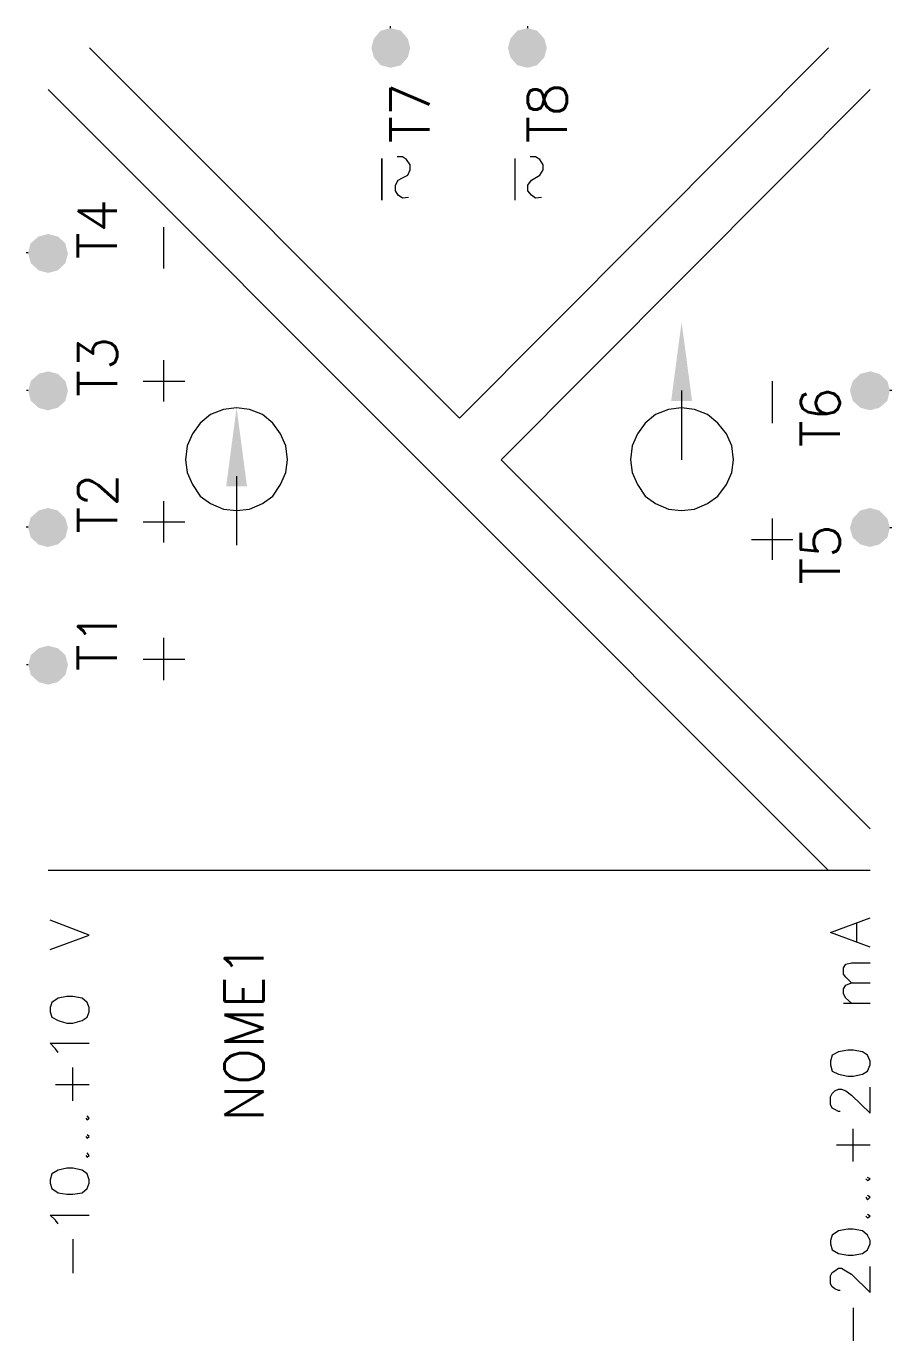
# Model space of a CAD drawing. Header units: millimetres. Extents: x 846.6 to 891.1, y 65.3 to 132.8.
import ezdxf

# ---------------------------------------------------------------- set-up
doc = ezdxf.new("R2010")
doc.units = ezdxf.units.MM
doc.styles.add('ROMANS', font='romans.shx')

msp = doc.modelspace()

# ---------------------------------------------------------------- hatches: boundary and pattern name
for points in [[(864.466, 131.21), (864.818, 130.803), (864.818, 132.581), (864.466, 132.174)], [(864.818, 130.803), (865.318, 130.673), (865.318, 132.711), (864.818, 132.581)], [(865.318, 130.673), (865.856, 130.803), (865.856, 132.581), (865.318, 132.711)], [(865.856, 130.803), (866.208, 131.21), (866.208, 132.174), (865.856, 132.581)], [(871.487, 131.21), (871.839, 130.803), (871.839, 132.581), (871.487, 132.174)], [(871.839, 130.803), (872.377, 130.673), (872.377, 132.711), (871.839, 132.581)], [(872.377, 130.673), (872.858, 130.803), (872.858, 132.581), (872.377, 132.711)], [(872.858, 130.803), (873.229, 131.21), (873.229, 132.174), (872.858, 132.581)], [(864.337, 131.692), (864.466, 131.21), (864.466, 132.174), (864.466, 132.174)], [(866.208, 131.21), (866.208, 132.174), (866.337, 131.692), (866.337, 131.692)], [(871.358, 131.692), (871.487, 131.21), (871.487, 132.174), (871.487, 132.174)], [(873.229, 131.21), (873.229, 132.174), (873.359, 131.692), (873.359, 131.692)], [(846.69, 121.166), (846.82, 120.647), (846.82, 121.666), (846.82, 121.666)], [(846.7, 121.114), (846.83, 120.632), (846.83, 121.651), (846.83, 121.651)], [(846.822, 120.638), (847.23, 120.267), (847.23, 122.009), (846.822, 121.657)], [(846.83, 120.632), (847.237, 120.262), (847.237, 122.003), (846.83, 121.651)], [(847.237, 120.262), (847.719, 120.132), (847.719, 122.133), (847.237, 122.003)], [(847.237, 120.261), (847.719, 120.131), (847.719, 122.132), (847.237, 122.002)], [(847.719, 120.132), (848.219, 120.262), (848.219, 122.003), (847.719, 122.133)], [(848.219, 120.262), (848.608, 120.632), (848.608, 121.651), (848.219, 122.003)], [(848.608, 120.632), (848.608, 121.651), (848.738, 121.114), (848.738, 121.114)], [(880.287, 117.613), (880.824, 113.556), (879.75, 113.556), (879.75, 113.556)], [(846.829, 113.564), (847.236, 113.194), (847.236, 114.935), (846.829, 114.583)], [(846.83, 113.556), (847.237, 113.204), (847.237, 114.945), (846.83, 114.574)], [(847.236, 113.194), (847.718, 113.064), (847.718, 115.065), (847.236, 114.935)], [(847.237, 113.204), (847.719, 113.074), (847.719, 115.075), (847.237, 114.945)], [(847.719, 113.074), (848.219, 113.204), (848.219, 114.945), (847.719, 115.075)], [(848.219, 113.204), (848.608, 113.556), (848.608, 114.574), (848.219, 114.945)], [(889.087, 113.556), (889.476, 113.204), (889.476, 114.945), (889.087, 114.574)], [(889.476, 113.204), (889.976, 113.074), (889.976, 115.075), (889.476, 114.945)], [(889.976, 113.074), (890.458, 113.204), (890.458, 114.945), (889.976, 115.075)], [(890.458, 113.204), (890.865, 113.556), (890.865, 114.574), (890.458, 114.945)], [(846.699, 114.083), (846.829, 113.564), (846.829, 114.583), (846.829, 114.583)], [(846.7, 114.093), (846.83, 113.556), (846.83, 114.574), (846.83, 114.574)], [(848.608, 113.556), (848.608, 114.574), (848.738, 114.093), (848.738, 114.093)], [(888.939, 114.093), (889.087, 113.556), (889.087, 114.574), (889.087, 114.574)], [(890.865, 113.556), (890.865, 114.574), (890.995, 114.093), (890.995, 114.093)], [(857.408, 113.204), (857.945, 109.165), (856.871, 109.165), (856.871, 109.165)], [(846.691, 107.062), (846.821, 106.543), (846.821, 107.562), (846.821, 107.562)], [(846.7, 107.034), (846.83, 106.534), (846.83, 107.516), (846.83, 107.516)], [(846.821, 106.543), (847.229, 106.173), (847.229, 107.914), (846.821, 107.562)], [(846.83, 106.534), (847.237, 106.182), (847.237, 107.924), (846.83, 107.516)], [(847.229, 106.173), (847.71, 106.043), (847.71, 108.044), (847.229, 107.914)], [(847.237, 106.182), (847.719, 106.053), (847.719, 108.053), (847.237, 107.924)], [(847.719, 106.053), (848.219, 106.182), (848.219, 107.924), (847.719, 108.053)], [(848.219, 106.182), (848.608, 106.534), (848.608, 107.516), (848.219, 107.924)], [(848.608, 106.534), (848.608, 107.516), (848.738, 107.034), (848.738, 107.034)], [(888.939, 107.034), (889.087, 106.534), (889.087, 107.516), (889.087, 107.516)], [(889.087, 106.534), (889.476, 106.182), (889.476, 107.924), (889.087, 107.516)], [(889.476, 106.182), (889.976, 106.053), (889.976, 108.053), (889.476, 107.924)], [(889.976, 106.053), (890.458, 106.182), (890.458, 107.924), (889.976, 108.053)], [(890.458, 106.182), (890.865, 106.534), (890.865, 107.516), (890.458, 107.924)], [(890.865, 106.534), (890.865, 107.516), (890.995, 107.034), (890.995, 107.034)], [(846.83, 99.476), (847.237, 99.106), (847.237, 100.847), (846.83, 100.495)], [(847.237, 99.106), (847.719, 98.976), (847.719, 100.977), (847.237, 100.847)], [(847.719, 98.976), (848.219, 99.106), (848.219, 100.847), (847.719, 100.977)], [(848.219, 99.106), (848.608, 99.476), (848.608, 100.495), (848.219, 100.847)], [(846.7, 99.995), (846.83, 99.476), (846.83, 100.495), (846.83, 100.495)], [(848.608, 99.476), (848.608, 100.495), (848.738, 99.995), (848.738, 99.995)]]:
    msp.add_hatch(color=7).paths.add_polyline_path(points)

# ---------------------------------------------------------------- linework, layer by layer
for p, q in [((865.319, 132.711), (865.319, 132.805)), ((872.377, 132.711), (872.377, 132.806)), ((846.691, 121.168), (846.596, 121.168)), ((846.7, 114.083), (846.605, 114.083)), ((891.09, 114.093), (890.995, 114.093)), ((846.691, 107.063), (846.597, 107.063)), ((891.088, 107.034), (890.994, 107.034)), ((846.702, 100), (846.607, 100))]:
    msp.add_line(p, q)
at = {"color": 7}
msp.add_line((889.976, 89.417), (847.719, 89.417), dxfattribs=at)
for points in [[(868.875, 112.666), (849.849, 131.692)], [(868.875, 112.666), (849.849, 131.692)], [(868.875, 112.666), (887.846, 131.692)], [(847.719, 129.562), (887.846, 89.417)], [(847.719, 129.562), (887.846, 89.417)], [(889.976, 129.562), (871.006, 110.536)], [(864.874, 123.874), (864.874, 126.005)], [(864.874, 126.005), (864.874, 123.874)], [(866.245, 124.004), (865.93, 123.967), (865.707, 124.134), (865.578, 124.356), (865.578, 124.634), (865.707, 124.893), (865.93, 125.023), (866.208, 125.153), (866.337, 125.43), (866.337, 125.69), (866.152, 125.968), (865.93, 126.097), (865.67, 126.097)], [(866.245, 124.004), (865.93, 123.967), (865.707, 124.134), (865.578, 124.356), (865.578, 124.634), (865.707, 124.893), (865.93, 125.023), (866.208, 125.153), (866.337, 125.43), (866.337, 125.69), (866.152, 125.968), (865.93, 126.097), (865.67, 126.097)], [(871.71, 126.005), (871.71, 123.874)], [(871.71, 126.005), (871.71, 123.874)], [(873.081, 124.004), (872.784, 123.967), (872.562, 124.134), (872.377, 124.356), (872.377, 124.634), (872.562, 124.893), (873.007, 125.153), (873.173, 125.43), (873.173, 125.69), (873.007, 125.968), (872.784, 126.097), (872.506, 126.097)], [(873.081, 124.004), (872.784, 123.967), (872.562, 124.134), (872.377, 124.356), (872.377, 124.634), (872.562, 124.893), (873.007, 125.153), (873.173, 125.43), (873.173, 125.69), (873.007, 125.968), (872.784, 126.097), (872.506, 126.097)], [(853.666, 120.354), (853.666, 122.485)], [(853.666, 113.518), (853.666, 115.649)], [(852.61, 114.574), (854.74, 114.574)], [(884.956, 112.407), (884.956, 114.574)], [(884.956, 112.407), (884.956, 114.574)], [(880.287, 114.093), (880.287, 110.536)], [(857.408, 113.204), (856.741, 113.111), (856.074, 112.852), (855.537, 112.407), (855.148, 111.87), (854.87, 111.24), (854.777, 110.536), (854.87, 109.869), (855.148, 109.258), (855.537, 108.665), (856.074, 108.276), (856.741, 107.998), (857.408, 107.924), (858.075, 107.998), (858.742, 108.276), (859.279, 108.665), (859.668, 109.258), (859.946, 109.869), (860.02, 110.536), (859.946, 111.24), (859.668, 111.87), (859.279, 112.407), (858.742, 112.852), (858.075, 113.111), (857.408, 113.204)], [(880.287, 113.204), (879.62, 113.111), (878.953, 112.852), (878.416, 112.407), (878.027, 111.87), (877.749, 111.24), (877.656, 110.536), (877.749, 109.869), (878.027, 109.258), (878.416, 108.665), (878.953, 108.276), (879.62, 107.998), (880.287, 107.924), (880.954, 107.998), (881.621, 108.276), (882.158, 108.665), (882.603, 109.258), (882.862, 109.869), (882.955, 110.536), (882.862, 111.24), (882.603, 111.87), (882.158, 112.407), (881.621, 112.852), (880.954, 113.111), (880.287, 113.204)], [(889.976, 91.566), (871.006, 110.536), (889.976, 91.566)], [(857.408, 109.684), (857.408, 106.145)], [(853.666, 106.275), (853.666, 108.405)], [(884.956, 105.386), (884.956, 107.516)], [(884.956, 105.386), (884.956, 107.516)], [(854.74, 107.331), (852.61, 107.331)], [(883.881, 106.442), (886.012, 106.442)], [(883.881, 106.442), (886.012, 106.442)], [(853.666, 99.198), (853.666, 101.384)], [(854.74, 100.273), (852.61, 100.273)], [(847.822, 85.367), (849.823, 86.108), (847.822, 86.868)], [(889.976, 85.493), (887.938, 86.234), (889.976, 86.994)], [(889.272, 86.735), (889.272, 85.753)], [(889.013, 83.659), (888.735, 83.937), (888.605, 84.104), (888.605, 84.419), (888.735, 84.604), (889.013, 84.678), (889.976, 84.678)], [(889.013, 82.603), (888.735, 82.863), (888.605, 83.085), (888.605, 83.344), (888.735, 83.53), (889.013, 83.659), (889.976, 83.659)], [(847.822, 82.162), (847.914, 81.884), (848.229, 81.718), (848.674, 81.588), (848.989, 81.588), (849.471, 81.718), (849.73, 81.884), (849.823, 82.162), (849.823, 82.385), (849.73, 82.644), (849.471, 82.866), (848.989, 82.959), (848.674, 82.959), (848.229, 82.866), (847.914, 82.644), (847.822, 82.385), (847.822, 82.162)], [(888.605, 82.603), (889.976, 82.603)], [(848.229, 80.069), (848.1, 80.254), (847.822, 80.551), (849.823, 80.551)], [(887.938, 79.436), (888.031, 79.121), (888.346, 78.954), (888.827, 78.861), (889.105, 78.861), (889.587, 78.954), (889.846, 79.121), (889.976, 79.436), (889.976, 79.621), (889.846, 79.936), (889.587, 80.102), (889.105, 80.195), (888.827, 80.195), (888.346, 80.102), (888.031, 79.936), (887.938, 79.621), (887.938, 79.436)], [(848.989, 77.587), (848.989, 79.309)], [(849.823, 78.42), (848.1, 78.42)], [(888.438, 77.046), (888.346, 77.046), (888.16, 77.138), (888.031, 77.212), (887.938, 77.398), (887.938, 77.787), (888.031, 77.972), (888.16, 78.102), (888.346, 78.194), (888.512, 78.194), (888.735, 78.102), (889.013, 77.879), (889.976, 76.953), (889.976, 78.287)], [(849.656, 76.697), (849.73, 76.605), (849.823, 76.697), (849.73, 76.827)], [(849.656, 75.752), (849.73, 75.678), (849.823, 75.752), (849.73, 75.845)], [(889.105, 74.471), (889.105, 76.157)], [(889.976, 75.304), (888.253, 75.304)], [(849.656, 74.789), (849.73, 74.697), (849.823, 74.789), (849.73, 74.919)], [(847.822, 73.363), (847.914, 73.085), (848.229, 72.862), (848.674, 72.788), (848.989, 72.788), (849.471, 72.862), (849.73, 73.085), (849.823, 73.363), (849.823, 73.529), (849.73, 73.844), (849.471, 74.03), (848.989, 74.122), (848.674, 74.122), (848.229, 74.03), (847.914, 73.844), (847.822, 73.529), (847.822, 73.363)], [(889.754, 73.581), (889.846, 73.489), (889.976, 73.581), (889.846, 73.656)], [(889.754, 72.637), (889.846, 72.507), (889.976, 72.637), (889.846, 72.729)], [(848.229, 71.269), (848.1, 71.455), (847.822, 71.714), (849.823, 71.714)], [(889.754, 71.655), (889.846, 71.581), (889.976, 71.655), (889.846, 71.747)], [(887.938, 70.247), (888.031, 69.932), (888.346, 69.747), (888.827, 69.654), (889.105, 69.654), (889.587, 69.747), (889.846, 69.932), (889.976, 70.247), (889.976, 70.414), (889.846, 70.691), (889.587, 70.914), (889.105, 70.988), (888.827, 70.988), (888.346, 70.914), (888.031, 70.691), (887.938, 70.414), (887.938, 70.247)], [(848.989, 70.473), (848.989, 68.731)], [(888.438, 67.838), (888.346, 67.838), (888.16, 67.931), (888.031, 68.024), (887.938, 68.19), (887.938, 68.598), (888.031, 68.765), (888.16, 68.857), (888.346, 68.987), (888.512, 68.987), (888.735, 68.857), (889.013, 68.691), (889.976, 67.746), (889.976, 69.08)], [(889.105, 66.949), (889.105, 65.263)]]:
    msp.add_lwpolyline(points, dxfattribs=at)

# ---------------------------------------------------------------- texts
at = {"style": 'ROMANS'}
for tag, p in [('T7', (867.32, 126.808)), ('T8', (874.384, 126.808)), ('T4', (851.254, 120.831)), ('T6', (888.418, 111.178)), ('T5', (888.417, 104.119)), ('NOME1', (858.795, 76.52))]:
    msp.add_attdef(tag, p, '', height=2, rotation=90, dxfattribs=at)
at = {"color": 7, "lineweight": -3, "style": 'ROMANS'}
for tag, p in [('T3', (851.262, 113.763)), ('T2', (851.261, 106.744)), ('T1', (851.253, 99.662))]:
    msp.add_attdef(tag, p, '', height=2, rotation=90, dxfattribs=at)

doc.saveas('drawing.dxf')
